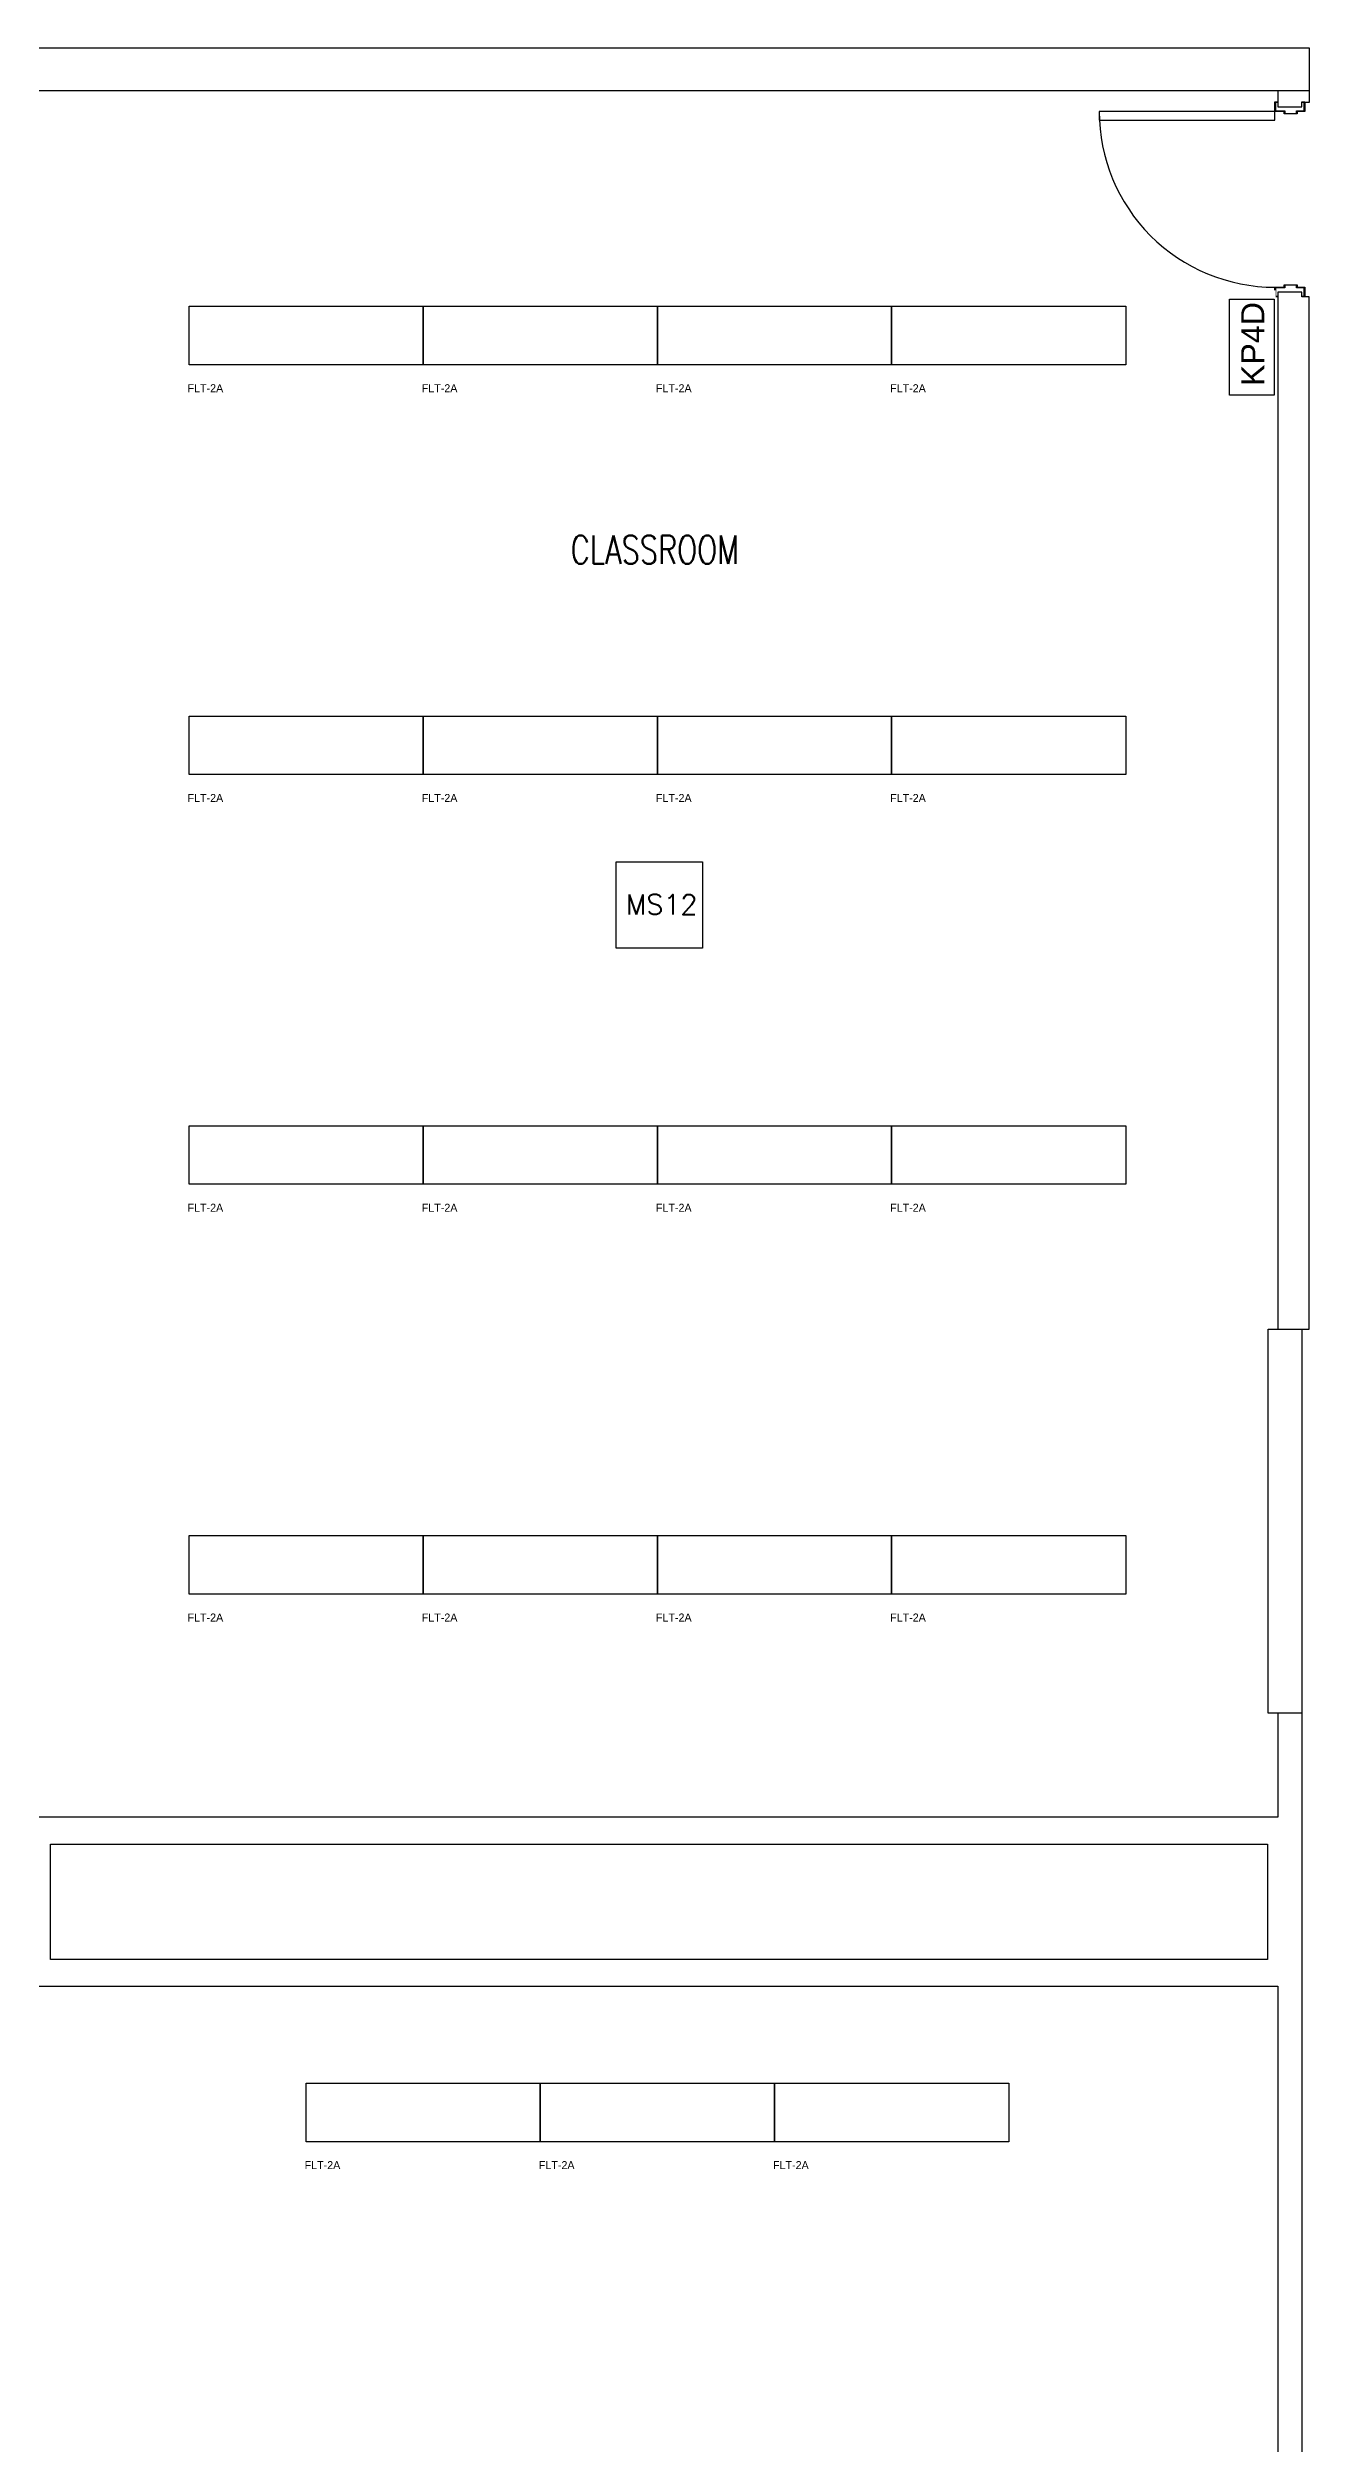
# Model space of a CAD drawing. Header units: feet. Extents: x 0 to 2831, y 0 to 3280.
# Drawn here: x 1646 to 2040, y 798 to 1547 of the extents above; entities that cross this region are included whole.
import ezdxf
from ezdxf.enums import TextEntityAlignment as Align

# ---------------------------------------------------------------- set-up
doc = ezdxf.new("R2018")
doc.units = ezdxf.units.FT
doc.header["$MEASUREMENT"] = 0
doc.layers.get('0').update_dxf_attribs({"color": 255})
for name, color, linetype in [('FLT-FIXTURES', 3, 'Continuous'), ('FLT-NOTES', 7, 'Continuous'), ('FLT-PERIPHERALS', 6, 'Continuous')]:
    doc.layers.add(name, color=color, linetype=linetype)
doc.styles.add('SC-TEXT', font='romans.shx', dxfattribs={"width": 0.75})
doc.styles.add('SIMPLEX', font='simplex.shx')
doc.styles.get("Standard").update_dxf_attribs({"font": 'arial.ttf'})

# ---------------------------------------------------------------- blocks, each defined once
blk = doc.blocks.new('FLT-2A')
at = {"layer": 'FLT-FIXTURES'}
blk.add_lwpolyline([(0, 18.29), (73.15, 18.29), (73.15, 0), (0, 0)], close=True, dxfattribs=at)
at = {"lineweight": 30}
blk.add_attdef('FLT-2A', text='', height=4, dxfattribs=at).set_placement((-0.46, -6.08), align=Align.TOP_LEFT)
blk = doc.blocks.new('FLT-MS12')
at = {"layer": 'FLT-PERIPHERALS'}
blk.add_lwpolyline([(0, 27), (27, 27), (27, 0), (0, 0)], close=True, dxfattribs=at)
at = {"layer": 'FLT-PERIPHERALS', "insert": (3.08, 16.79), "char_height": 6.21, "attachment_point": 1, "style": 'SIMPLEX'}
blk.add_mtext('MS12', dxfattribs=at)
blk = doc.blocks.new('FLT-KP4D')
at = {"layer": 'FLT-PERIPHERALS', "lineweight": 30, "insert": (2.84, 10.34), "char_height": 7.201, "attachment_point": 1, "bg_fill": 2}
blk.add_mtext('KP4D', dxfattribs=at)
at = {"layer": 'FLT-PERIPHERALS'}
blk.add_lwpolyline([(0, 14), (30, 14), (30, 0), (0, 0)], close=True, dxfattribs=at)

msp = doc.modelspace()

# ---------------------------------------------------------------- linework, layer by layer
msp.add_line((2037.47, 1146.45), (2037.47, 522.4))
for points in [[(1369.28, 1545.38), (1366.28, 1545.38), (1366.28, 1542.98), (1365.5, 1542.98), (1365.5, 1535.36), (1366.28, 1535.36), (1366.28, 1532.42), (1369.28, 1532.42), (1369.28, 1546.71), (2039.75, 1546.71), (2039.75, 1529.67), (2037.47, 1529.67)], [(1369.28, 1544.42), (1369.1, 1544.42), (1369.1, 1545.2), (1366.46, 1545.2), (1366.46, 1542.8), (1365.68, 1542.8), (1365.68, 1535.54), (1366.46, 1535.54), (1366.46, 1532.6), (1369.1, 1532.6), (1369.1, 1533.38), (2039.75, 1533.38)], [(1974.17, 1526.84), (1974.17, 1524.14), (2029.07, 1524.14), (2029.07, 1529.84), (2030.03, 1529.84)], [(2030.03, 1529.66), (2029.25, 1529.66), (2029.25, 1527.02), (2032.19, 1527.02), (2032.19, 1526.24), (2035.85, 1526.24), (2035.85, 1527.02), (2038.25, 1527.02), (2038.25, 1529.66)], [(2037.47, 1026.45), (2026.97, 1026.45), (2026.97, 1146.45), (2039.75, 1146.45), (2039.75, 1468.94), (2037.47, 1468.94), (2037.47, 1470.44), (2030.03, 1470.44), (2030.03, 1146.45)], [(2030.03, 1468.94), (2029.07, 1468.94), (2029.07, 1471.94)], [(2037.47, 1469.12), (2038.25, 1469.12), (2038.25, 1471.76), (2035.85, 1471.76), (2035.85, 1472.54), (2032.19, 1472.54), (2032.19, 1471.76), (2029.25, 1471.76), (2029.25, 1469.12), (2030.03, 1469.12)], [(2030.03, 1026.45), (2030.03, 993.93), (1638.2, 993.93), (1638.2, 941.13), (2030.03, 941.13), (2030.03, 642.4)]]:
    msp.add_lwpolyline(points)
msp.add_lwpolyline([(2030.03, 1533.38), (2030.03, 1528.34), (2037.47, 1528.34), (2037.47, 1529.84), (2038.43, 1529.84), (2038.43, 1526.84), (2036.03, 1526.84), (2036.03, 1526.06), (2032.01, 1526.06), (2032.01, 1526.84), (1974.17, 1526.84, 0.414214), (2029.07, 1471.94), (2032.01, 1471.94), (2032.01, 1472.72), (2036.03, 1472.72), (2036.03, 1471.94), (2038.43, 1471.94), (2038.43, 1468.94)], format="xyb")
msp.add_lwpolyline([(2026.73, 985.53), (2026.73, 949.53), (1646.6, 949.53), (1646.6, 985.53)], close=True)

# ---------------------------------------------------------------- block references
at = {"layer": 'FLT-FIXTURES'}
ref = msp.add_blockref('FLT-2A', (1689.89, 1447.71), dxfattribs=at)
lines = msp.add_mtext('FLT-2A', dxfattribs={"layer": '0', "insert": (1689.43, 1441.63), "char_height": 2.5, "attachment_point": 1})
ref.add_attrib('FLT-2A', '', (1689.43, 1441.63)).embed_mtext(lines)
ref = msp.add_blockref('FLT-2A', (1763.04, 1447.71), dxfattribs=at)
lines = msp.add_mtext('FLT-2A', dxfattribs={"layer": '0', "insert": (1762.58, 1441.63), "char_height": 2.5, "attachment_point": 1})
ref.add_attrib('FLT-2A', '', (1762.58, 1441.63)).embed_mtext(lines)
ref = msp.add_blockref('FLT-2A', (1836.2, 1447.71), dxfattribs=at)
lines = msp.add_mtext('FLT-2A', dxfattribs={"layer": '0', "insert": (1835.73, 1441.63), "char_height": 2.5, "attachment_point": 1})
ref.add_attrib('FLT-2A', '', (1835.73, 1441.63)).embed_mtext(lines)
ref = msp.add_blockref('FLT-2A', (1909.35, 1447.71), dxfattribs=at)
lines = msp.add_mtext('FLT-2A', dxfattribs={"layer": '0', "insert": (1908.88, 1441.63), "char_height": 2.5, "attachment_point": 1})
ref.add_attrib('FLT-2A', '', (1908.88, 1441.63)).embed_mtext(lines)
ref = msp.add_blockref('FLT-2A', (1689.89, 1319.69), dxfattribs=at)
lines = msp.add_mtext('FLT-2A', dxfattribs={"layer": '0', "insert": (1689.43, 1313.62), "char_height": 2.5, "attachment_point": 1})
ref.add_attrib('FLT-2A', '', (1689.43, 1313.62)).embed_mtext(lines)
ref = msp.add_blockref('FLT-2A', (1763.04, 1319.69), dxfattribs=at)
lines = msp.add_mtext('FLT-2A', dxfattribs={"layer": '0', "insert": (1762.58, 1313.62), "char_height": 2.5, "attachment_point": 1})
ref.add_attrib('FLT-2A', '', (1762.58, 1313.62)).embed_mtext(lines)
ref = msp.add_blockref('FLT-2A', (1836.2, 1319.69), dxfattribs=at)
lines = msp.add_mtext('FLT-2A', dxfattribs={"layer": '0', "insert": (1835.73, 1313.62), "char_height": 2.5, "attachment_point": 1})
ref.add_attrib('FLT-2A', '', (1835.73, 1313.62)).embed_mtext(lines)
ref = msp.add_blockref('FLT-2A', (1909.35, 1319.69), dxfattribs=at)
lines = msp.add_mtext('FLT-2A', dxfattribs={"layer": '0', "insert": (1908.88, 1313.62), "char_height": 2.5, "attachment_point": 1})
ref.add_attrib('FLT-2A', '', (1908.88, 1313.62)).embed_mtext(lines)
ref = msp.add_blockref('FLT-2A', (1689.89, 1191.68), dxfattribs=at)
lines = msp.add_mtext('FLT-2A', dxfattribs={"layer": '0', "insert": (1689.43, 1185.6), "char_height": 2.5, "attachment_point": 1})
ref.add_attrib('FLT-2A', '', (1689.43, 1185.6)).embed_mtext(lines)
ref = msp.add_blockref('FLT-2A', (1763.04, 1191.68), dxfattribs=at)
lines = msp.add_mtext('FLT-2A', dxfattribs={"layer": '0', "insert": (1762.58, 1185.6), "char_height": 2.5, "attachment_point": 1})
ref.add_attrib('FLT-2A', '', (1762.58, 1185.6)).embed_mtext(lines)
ref = msp.add_blockref('FLT-2A', (1836.2, 1191.68), dxfattribs=at)
lines = msp.add_mtext('FLT-2A', dxfattribs={"layer": '0', "insert": (1835.73, 1185.6), "char_height": 2.5, "attachment_point": 1})
ref.add_attrib('FLT-2A', '', (1835.73, 1185.6)).embed_mtext(lines)
ref = msp.add_blockref('FLT-2A', (1909.35, 1191.68), dxfattribs=at)
lines = msp.add_mtext('FLT-2A', dxfattribs={"layer": '0', "insert": (1908.88, 1185.6), "char_height": 2.5, "attachment_point": 1})
ref.add_attrib('FLT-2A', '', (1908.88, 1185.6)).embed_mtext(lines)
ref = msp.add_blockref('FLT-2A', (1689.89, 1063.66), dxfattribs=at)
lines = msp.add_mtext('FLT-2A', dxfattribs={"layer": '0', "insert": (1689.43, 1057.58), "char_height": 2.5, "attachment_point": 1})
ref.add_attrib('FLT-2A', '', (1689.43, 1057.58)).embed_mtext(lines)
ref = msp.add_blockref('FLT-2A', (1763.04, 1063.66), dxfattribs=at)
lines = msp.add_mtext('FLT-2A', dxfattribs={"layer": '0', "insert": (1762.58, 1057.58), "char_height": 2.5, "attachment_point": 1})
ref.add_attrib('FLT-2A', '', (1762.58, 1057.58)).embed_mtext(lines)
ref = msp.add_blockref('FLT-2A', (1836.2, 1063.66), dxfattribs=at)
lines = msp.add_mtext('FLT-2A', dxfattribs={"layer": '0', "insert": (1835.73, 1057.58), "char_height": 2.5, "attachment_point": 1})
ref.add_attrib('FLT-2A', '', (1835.73, 1057.58)).embed_mtext(lines)
ref = msp.add_blockref('FLT-2A', (1909.35, 1063.66), dxfattribs=at)
lines = msp.add_mtext('FLT-2A', dxfattribs={"layer": '0', "insert": (1908.88, 1057.58), "char_height": 2.5, "attachment_point": 1})
ref.add_attrib('FLT-2A', '', (1908.88, 1057.58)).embed_mtext(lines)
ref = msp.add_blockref('FLT-2A', (1726.47, 892.57), dxfattribs=at)
lines = msp.add_mtext('FLT-2A', dxfattribs={"layer": '0', "insert": (1726, 886.5), "char_height": 2.5, "attachment_point": 1})
ref.add_attrib('FLT-2A', '', (1726, 886.5)).embed_mtext(lines)
ref = msp.add_blockref('FLT-2A', (1799.62, 892.57), dxfattribs=at)
lines = msp.add_mtext('FLT-2A', dxfattribs={"layer": '0', "insert": (1799.16, 886.5), "char_height": 2.5, "attachment_point": 1})
ref.add_attrib('FLT-2A', '', (1799.16, 886.5)).embed_mtext(lines)
ref = msp.add_blockref('FLT-2A', (1872.77, 892.57), dxfattribs=at)
lines = msp.add_mtext('FLT-2A', dxfattribs={"layer": '0', "insert": (1872.31, 886.5), "char_height": 2.5, "attachment_point": 1})
ref.add_attrib('FLT-2A', '', (1872.31, 886.5)).embed_mtext(lines)
at = {"layer": 'FLT-PERIPHERALS'}
msp.add_blockref('FLT-MS12', (1823.27, 1265.42), dxfattribs=at)

# ---------------------------------------------------------------- texts
at = {"layer": 'FLT-NOTES', "insert": (1809.08, 1394.34), "char_height": 8.852, "width": 84.2224, "attachment_point": 1, "line_spacing_factor": 0.938532, "style": 'SC-TEXT', "bg_fill": 3, "box_fill_scale": 1.25, "bg_fill_color": 7, "bg_fill_transparency": 0}
msp.add_mtext('CLASSROOM', dxfattribs=at)

# ---------------------------------------------------------------- next in the draw order: block references
at = {"layer": 'FLT-PERIPHERALS', "rotation": 90}
msp.add_blockref('FLT-KP4D', (2028.88, 1438.2), dxfattribs=at)

doc.saveas('drawing.dxf')
